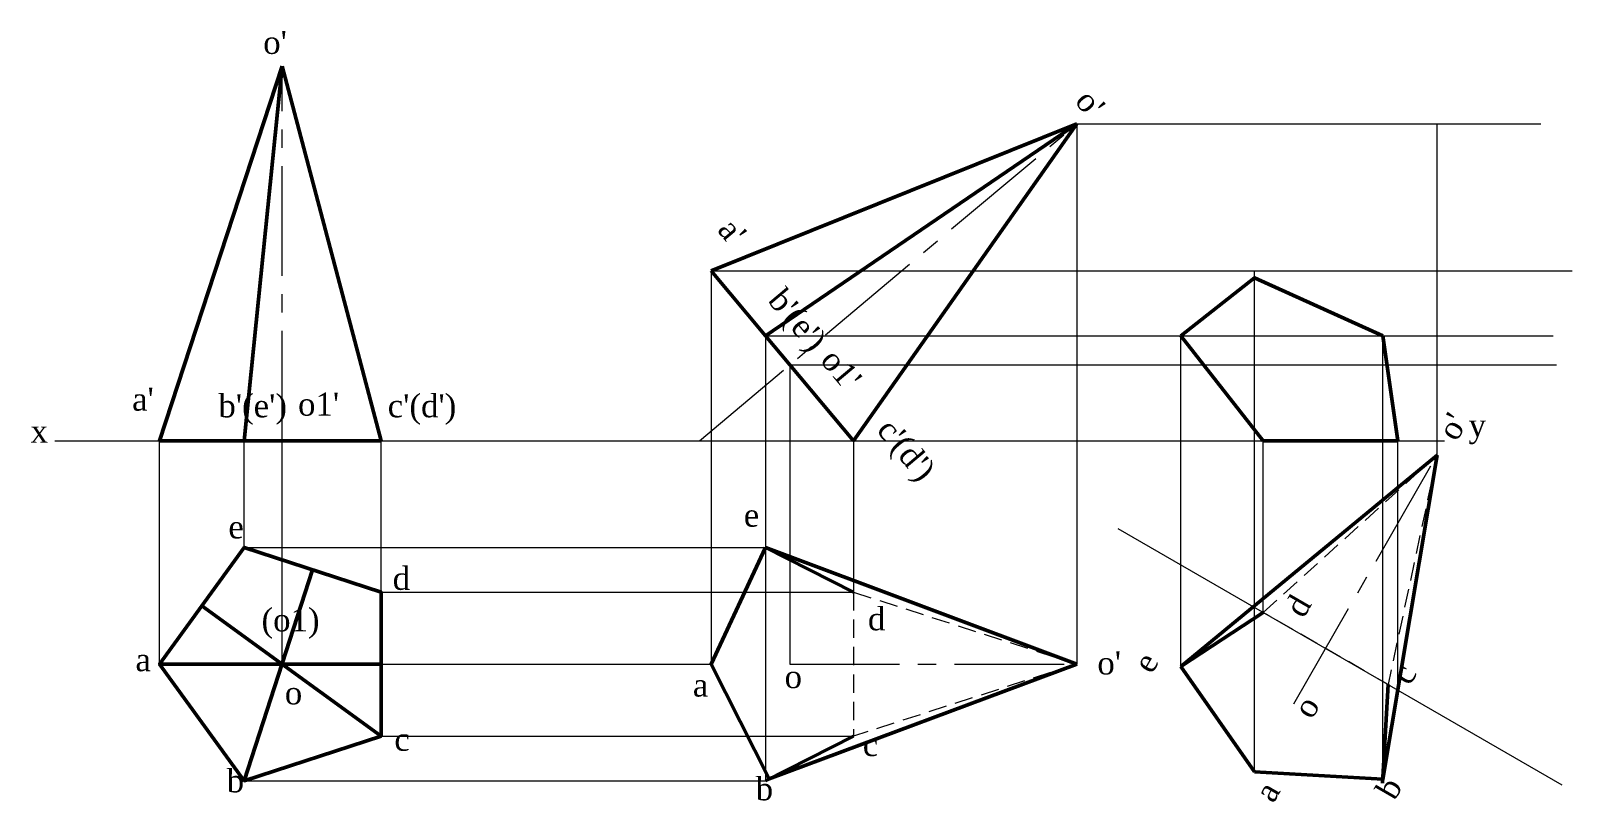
# Paper-space layout 'Layout24' of a CAD drawing. Header units: millimetres. Extents: x 15 to 282, y 27 to 161.
import ezdxf

# ---------------------------------------------------------------- set-up
doc = ezdxf.new("R2010")
doc.units = ezdxf.units.MM
doc.linetypes.add('CENTER2', pattern=[28.575, 19.05, -3.175, 3.175, -3.175])
doc.linetypes.add('HIDDEN2', pattern=[4.7625, 3.175, -1.5875])
for name, color, linetype, lineweight in [('center', 250, 'CENTER2', 15), ('hidden', 250, 'HIDDEN2', 15), ('PROJECTION LINE', 5, 'Continuous', 5), ('VISIBLE LINE', 250, 'Continuous', 50), ('XY LINE', 1, 'Continuous', 15)]:
    doc.layers.add(name, color=color, linetype=linetype, lineweight=lineweight)
doc.styles.get("Standard").update_dxf_attribs({"font": 'times.ttf', "height": 4})

psp = doc.layouts.new('Layout24')

# ---------------------------------------------------------------- linework, layer by layer
at = {"layer": 'center'}
for p, q in [((58.51, 89.74), (58.51, 154.74)), ((130.95, 89.74), (196.45, 144.7)), ((234.12, 44.12), (259.02, 87.25)), ((146.65, 50.99), (196.45, 50.99))]:
    psp.add_line(p, q, dxfattribs=at)
at = {"layer": 'hidden'}
for p, q in [((228.83, 59.95), (259.02, 87.25)), ((259.02, 87.25), (250.48, 47.45)), ((157.71, 63.49), (196.45, 50.99)), ((157.71, 63.49), (157.71, 38.49)), ((250.48, 47.45), (228.83, 59.95)), ((196.45, 50.99), (157.71, 38.49))]:
    psp.add_line(p, q, dxfattribs=at)
at = {"layer": 'PROJECTION LINE'}
for p, q in [((196.45, 144.7), (196.45, 50.99)), ((196.45, 144.7), (277.03, 144.7)), ((259.02, 87.25), (259.02, 144.7)), ((132.98, 119.21), (132.98, 50.99)), ((132.98, 119.21), (282.44, 119.21)), ((227.29, 32.29), (227.29, 119.21)), ((142.43, 107.96), (142.43, 30.77)), ((142.43, 107.96), (279.14, 107.96)), ((214.5, 50.58), (214.5, 107.96)), ((249.57, 31.05), (249.57, 107.96)), ((146.65, 102.92), (146.65, 50.99)), ((146.65, 102.92), (279.74, 102.92)), ((37.24, 50.99), (37.24, 89.74)), ((51.94, 71.22), (51.94, 89.74)), ((58.51, 50.99), (58.51, 89.74)), ((75.71, 63.49), (75.71, 89.74)), ((157.71, 89.74), (157.71, 63.49)), ((228.83, 59.95), (228.83, 89.74)), ((252.16, 46.48), (252.16, 89.74)), ((203.57, 74.54), (280.66, 30.03)), ((51.94, 71.22), (142.43, 71.22)), ((75.71, 63.49), (157.71, 63.49)), ((75.71, 50.99), (132.98, 50.99)), ((75.71, 38.49), (157.71, 38.49)), ((51.94, 30.77), (142.43, 30.77))]:
    psp.add_line(p, q, dxfattribs=at)
at = {"layer": 'VISIBLE LINE'}
for p, q in [((37.24, 89.74), (58.51, 154.74)), ((51.94, 89.74), (58.51, 154.74)), ((75.71, 89.74), (58.51, 154.74)), ((132.98, 119.21), (196.45, 144.7)), ((142.43, 107.96), (196.45, 144.7)), ((157.71, 89.74), (196.45, 144.7)), ((142.43, 107.96), (132.98, 119.21)), ((214.5, 107.96), (227.29, 118.02)), ((227.29, 118.02), (249.57, 107.96)), ((146.65, 102.92), (142.43, 107.96)), ((228.83, 89.74), (214.5, 107.96)), ((249.57, 107.96), (252.16, 89.74)), ((157.71, 89.74), (146.65, 102.92)), ((51.94, 89.74), (37.24, 89.74)), ((58.51, 89.74), (51.94, 89.74)), ((75.71, 89.74), (58.51, 89.74)), ((252.16, 89.74), (228.83, 89.74)), ((214.5, 50.58), (259.02, 87.25)), ((259.02, 87.25), (249.57, 31.05)), ((142.43, 71.22), (132.98, 50.99)), ((157.71, 63.49), (142.43, 71.22)), ((142.43, 71.22), (196.45, 50.99)), ((51.94, 30.77), (63.82, 67.36)), ((75.71, 38.49), (44.59, 61.11)), ((228.83, 59.95), (214.5, 50.58)), ((37.24, 50.99), (75.71, 50.99)), ((132.98, 50.99), (143.05, 31.08)), ((196.45, 50.99), (143.05, 31.08)), ((214.5, 50.58), (227.29, 32.29)), ((249.53, 30.35), (250.48, 47.45)), ((142.43, 30.77), (157.71, 38.49)), ((227.29, 32.29), (249.57, 31.05))]:
    psp.add_line(p, q, dxfattribs=at)
psp.add_lwpolyline([(75.71, 38.49), (75.71, 63.49), (51.94, 71.22), (37.24, 50.99), (51.94, 30.77)], close=True, dxfattribs=at)
at = {"layer": 'XY LINE'}
psp.add_line((19.04, 89.74), (260.28, 89.74), dxfattribs=at)

# ---------------------------------------------------------------- texts
at = {"layer": 'center'}
for s, p in [("o'", (262.37, 89.44)), ('d', (235.82, 58.78)), ('e', (209.48, 49.12)), ('c', (254.27, 47.11)), ('o', (237.27, 41.25)), ('a', (230.58, 26.72)), ('b', (251.61, 27.18))]:
    psp.add_text(s, height=4, rotation=60, dxfattribs=at).set_placement(p)
for s, p in [('e', (138.66, 74.83)), ('d', (160.2, 56.85)), ("o'", (200.03, 49.19)), ('a', (129.81, 45.36)), ('o', (145.74, 46.83)), ('c', (159.31, 35.04)), ('b', (140.72, 27.37))]:
    psp.add_text(s, height=4, dxfattribs=at).set_placement(p)
at = {"layer": 'VISIBLE LINE'}
for s, p in [("o'", (55.24, 156.84)), ("a'", (32.48, 94.95)), ("b'(e')", (47.46, 93.8)), ("o1'", (61.29, 94.09)), ("c'(d')", (76.85, 93.8)), ('e', (49.19, 72.79)), ('d', (77.71, 63.87)), ('(o1)', (54.95, 56.67)), ('a', (33.06, 49.76)), ('o', (58.99, 44.01)), ('c', (78, 35.95)), ('b', (48.9, 28.75))]:
    psp.add_text(s, height=4, dxfattribs=at).set_placement(p)
for s, p in [("o'", (195.95, 148.55)), ("a'", (133.91, 126.21)), ("b'(e')", (142.66, 114)), ("o1'", (151.77, 103.59)), ("c'(d')", (161.55, 91.48))]:
    psp.add_text(s, height=4, rotation=310, dxfattribs=at).set_placement(p)
at = {"layer": 'XY LINE'}
for s, p in [('x', (14.85, 89.4)), ('y', (264.47, 90.44))]:
    psp.add_text(s, height=4, dxfattribs=at).set_placement(p)

doc.saveas('drawing.dxf')
